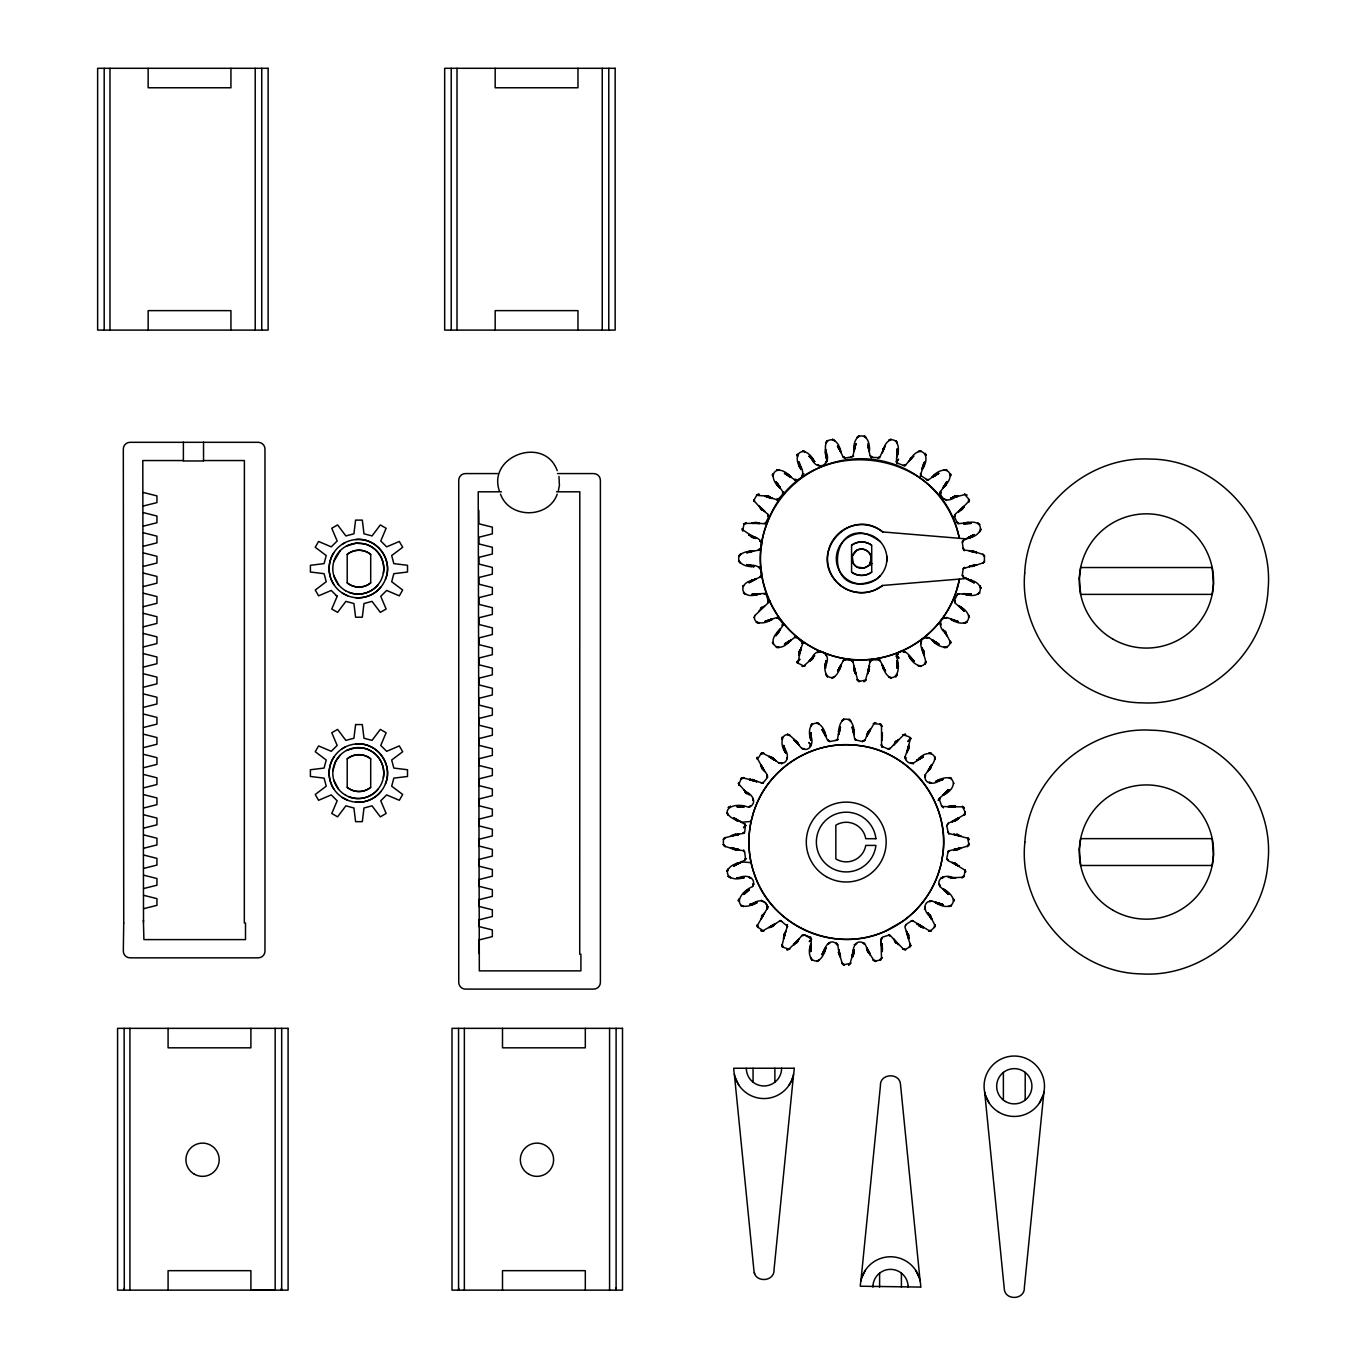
<?xml version="1.0" encoding="UTF-8"?>
<svg xmlns="http://www.w3.org/2000/svg" width="1366" height="1366" viewBox="0 0 1366 1366"><rect width="100%" height="100%" fill="white"/><g stroke="black" fill="none" stroke-linecap="round" stroke-linejoin="round"><path stroke-width="1.5" d="M797.095 661.69C798.154 666.147 797.044 660.495 797.129 662.271M794.107 944.726L802.115 935.283L804.113 934.771L811.421 938.749L810.499 951.504L810.499 946.484M910.729 739.04C909.688 734.584 910.798 740.252 910.695 738.477M753.793 499.819C754.715 504.857 753.417 497.173 753.912 501.066M753.127 799.417C753.093 801.313 752.564 795.678 753.059 799.981M954.031 900.928C953.127 895.891 954.407 903.575 953.912 899.682M768.273 515.221L768.324 516.894L767.726 514.572M786.577 759.035C788.148 754.971 786.099 760.025 786.918 758.591M867.786 443.711L869.988 455.834L871.423 457.32L879.602 457.712L884.024 448.15L882.846 450.387C888.566 432.032 902.806 439.732 897.035 456.756L897.086 449.243L896.403 461.981M810.499 732.603L810.892 740.116L810.499 732.603L810.499 737.623L810.397 735.113C814.375 741.482 810.55 752.837 801.774 748.448M825.457 665.635L825.815 660.563L825.525 668.162L825.559 663.091M882.368 735.113L882.009 740.167L882.299 732.586L882.282 737.657M772.524 474.617C772.729 478.578 772.593 470.416 772.627 475.863M896.813 452.983L896.881 449.26M935.317 926.114C935.095 922.17 935.232 930.331 935.198 924.884M825.969 736.069L822.469 729.393L825.969 736.069C821.717 716.211 804.591 720.906 810.789 740.133M825.184 654.194C828.223 657.388 824.671 654.638 826.174 653.631M825.457 451.753L825.525 449.209L825.815 456.807L825.457 451.753L825.559 454.28M882.368 948.994L882.299 951.539L882.009 943.94L882.368 948.994L882.282 946.467M925.123 776.759L925.482 775.154L925.277 777.186M782.752 624.399L782.342 625.594L782.547 623.562M810.397 948.994L810.789 943.974C804.642 960.947 819.72 968.767 824.979 950.36M810.755 732.62L810.636 736.359L810.601 732.603M767.402 907.758C767.231 910.78 766.668 905.47 768.085 906.563M896.472 462.169L898.572 459.13L896.352 461.623L896.916 462.937L904.787 465.943L911.873 457.73M925.089 907.656C925.021 906.085 926.08 908.253 924.389 909.005M940.44 492.989C940.611 489.95 941.089 495.295 939.74 494.185M782.752 493.075C782.752 494.902 781.915 492.272 783.452 491.743M897.086 449.243L897.035 456.756M745.324 825.832L744.76 824.125L741.277 822.264M759.769 540.509C762.33 544.368 759.035 539.519 760.213 540.868M947.133 858.719L948.328 860.375L947.167 859.009M962.484 575.342L963.423 576.879L962.484 575.206M797.095 455.681C798.205 451.104 796.941 457.047 797.129 455.117M910.695 945.631C911.037 943.667 909.415 950.036 910.729 945.067M811.062 744.914L809.833 746.553L811.062 744.487M825.457 463.057L826.413 461.11L825.576 462.989M881.394 939.33C882.863 935.693 881.138 940.44 881.497 938.766M896.762 655.953L897.991 654.194L896.813 655.526M886.756 561.409L886.756 556.03M802.286 642.174L802.354 643.83L802.03 641.798M810.226 937.759C812.719 941.003 809.15 937.622 810.806 936.991M897.616 462.989C895.14 459.625 898.589 463.296 897.018 463.757M881.668 745.734C880.199 742.984 883.409 747.492 881.668 747.117M905.538 758.574L905.47 756.918L905.863 759.001M841.336 664.679L837.819 671.355L841.336 664.679L839.168 669.22L840.329 667.001C834.78 685.63 820.437 677.212 826.242 660.649L825.781 665.379C832.611 651.821 815.741 645.179 811.319 659.658M772.507 642.379L772.9 643.864L772.524 642.823M935.334 758.369L934.925 756.884L935.3 757.925M751.129 821.444L741.67 822.23L735.711 819.634L737.93 820.795C715.75 812.411 732.415 800.664 748.585 807.306C757.993 803.993 752.632 793.595 745.273 791.785L747.117 793.492L738.938 784.169L740.935 779.235M881.582 740.082L881.497 726.319L879.687 724.1M753.776 617.193L753.81 617.62M954.049 783.555L954.031 783.111M924.44 462.22L920.496 475.351L927.856 480.217L938.51 473.012L932.141 477.024C943.718 463.484 958.044 472.004 944.76 486.125L946.109 483.991L940.508 491.504M825.901 664.371L826.242 660.632M920.411 473.917L920.547 473.439M793.578 1074.325L774.027 1269.714C774.659 1282.076 754.544 1283.067 753.947 1270.722L734.362 1074.308M860.904 1281.001L880.438 1085.611C879.806 1073.266 899.921 1072.259 900.518 1084.604L920.121 1281.018M1043.897 1092.237L1024.346 1287.626C1024.978 1299.988 1004.864 1300.978 1004.266 1288.633L984.681 1092.219M802.935 643.198L799.298 652.709L800.032 650.301L798.751 655.168L800.971 647.962L797.864 663.056L803.703 665.993L813.026 657.797M753.383 799.913L753.229 800.391M954.441 600.835L954.817 602.799L964.259 610.807M939.876 885.971L939.415 884.126L939.791 885.868M767.333 776.776L766.992 775.154L767.129 777.305M940.491 623.972L940.679 625.355L940.867 623.203M854.091 734.43L852.435 727.071L854.091 734.43C855.116 716.587 839.561 712.54 838.741 731.937L839.287 729.478L837.273 740.133L829.504 741.601L827.728 740.56L822.469 729.393M852.282 556.218L853.169 563.321M871.235 558.694L869.322 565.268L864.115 568M968.836 843.829L967.162 846.169L956.354 849.55M332.911 770.783L335.66 761.357L340.271 755.057M383.351 573.259C385.588 562.075 379.287 549.9 368.786 545.427A18.765 18.765 0 0 0 364.193 543.856L356.014 543.224L346.588 545.973M383.351 777.715C385.571 766.531 379.287 754.356 368.786 749.883A18.765 18.765 0 0 0 364.193 748.312L356.014 747.68L346.588 750.429M742.199 529.274L742.301 528.557C743.053 533.338 742.865 529.649 742.336 530.196M881.582 740.116L881.531 746.28L889.215 749.353L903.575 734.976L909.056 736.752L910.251 739.399L906.853 752.768L909.09 745.58L905.077 756.73M965.625 871.474L965.54 872.191C964.772 867.41 964.977 871.098 965.489 870.535M802.457 643.557L802.474 642.703M905.385 757.191L905.351 758.045M786.679 925.175C788.233 929.017 785.774 924.645 787.448 924.594M921.162 475.573C919.608 471.714 922.05 476.102 920.394 476.153M867.956 671.765L869.203 666.284L867.786 673.66L869.459 666.318L867.786 673.66M852.811 953.263L852.008 956.883L853.648 949.626L852.435 957.037L854.091 949.677L852.435 957.037M942.284 857.694C938.596 880.882 926.114 902.533 907.895 917.337M942.284 857.677C952.461 804.523 910.149 749.217 856.123 745.255M767.555 908.663C767.897 899.374 757.532 898.896 752.222 904.36L754.63 903.609L749.763 904.907L756.866 902.448L749.763 904.907M940.115 493.109L940.508 491.521M838.485 734.447L840.141 727.105M957.481 587.073L959.495 579.064M954.749 515.631C955.637 512.591 954.766 518.141 953.775 516.604M939.398 798.99C940.235 795.917 939.518 801.91 937.998 800.152M768.46 600.886C767.794 605.258 767.914 599.503 769.843 600.596M753.093 884.263C752.427 888.446 752.649 883.307 754.049 884.143M797.505 454.776L797.676 456.603M910.319 945.972L910.166 944.128M745.341 858.719C744.009 862.253 744.692 857.899 746.297 858.838M787.277 927.309L787.482 926.233L783.384 938.527M869.459 666.318L865.463 680.097L859.829 681.293M854.091 949.677L850.147 963.389L844.478 964.652M751.215 820.983C747.236 838.963 748.466 858.053 754.783 875.35M811.267 745.426L808.826 742.523L811.37 744.948M868.469 669.955L869.203 666.284M896.472 655.8L899.016 658.224C895.567 652.35 896.847 659.402 896.557 655.321M853.852 949.643L852.196 956.951C852.896 949.968 853.87 938.083 864.507 943.274M922.221 469.409C932.227 454.878 920.035 443.062 910.149 459.574M868.247 669.903L868.998 666.266M787.089 926.933L787.089 925.926M920.735 473.814L920.752 474.822M855.014 447.485L855.833 443.848L854.177 451.121M811.319 457.73C816.065 472.397 832.662 465.208 825.952 451.6C822.298 436.044 837.819 436.13 840.329 450.387L839.168 448.15L843.078 457.166L844.854 458.242L852.845 456.5L855.645 443.796L853.989 451.087C852.247 430.99 870.705 430.734 869.459 451.053M867.683 673.626L870.005 661.486L871.986 659.932M798.99 655.219L801.21 648.065M906.631 752.683L908.988 745.563L906.768 752.734M761.357 900.211L761.955 901.133M946.484 500.519L945.87 499.597M852.572 456.159L853.665 456.09M870.313 662.032L869.51 661.281L870.62 661.229M854.16 944.657L855.27 944.589M751.215 820.966L753.332 813.043M558.233 491.316L559.411 485.425L558.967 476.427M854.723 447.416L855.645 443.796M964.208 875.486L965.028 870.279L952.239 862.322M957.651 586.441L956.251 591.341M907.827 749.131L908.834 745.529M784.665 934.976L782.223 944.709L783.401 947.338M783.828 938.63L784.869 935.044M907.622 749.063L908.646 745.495M753.4 812.855L754.783 808.757M744.47 832.031L742.882 833.328L744.282 832.44M921.794 469.238L923.45 463.894M924.355 462.186L922.118 469.375L923.177 465.755M785.843 931.424L783.64 938.579L785.621 931.339M948.004 852.077L949.592 850.779L948.448 851.342M759.837 548.671L758.25 549.969L759.633 549.064M963.354 568.717L969.245 566.685A38.333 38.333 0 0 0 976.622 565.012L982.581 563.014A2.698 2.698 0 0 0 984.425 560.453L984.425 556.918A2.698 2.698 0 0 0 982.581 554.357L976.622 552.359A38.385 38.385 0 0 0 969.245 550.686L964.925 550.156A2.117 2.117 0 0 1 963.064 548.261A101.818 101.818 0 0 0 962.313 542.49A2.117 2.117 0 0 1 963.611 540.185L966.735 538.921L882.709 531.937A34.082 34.082 0 0 0 836.573 535.54A34.082 34.082 0 0 0 836.573 581.831C846.835 592.929 864.627 595.986 877.74 588.456M800.22 651.684L801.381 648.15M792.741 1077.518L792.263 1078.884M861.724 1277.808L865.344 1270.278M1043.061 1095.43L1039.441 1102.96M905.077 756.747C904.36 760.435 909.995 764.789 913.41 763.15M333.799 561.597L340.271 550.6M385.434 579.355C394.006 560.231 376.316 536.855 355.672 539.553M385.434 783.811C393.92 764.738 376.401 741.243 355.672 744.009M940.235 491.931C939.569 500.861 950.497 502.278 955.619 496.387L953.212 497.139L958.078 495.841L950.873 498.061L958.078 495.841M754.971 808.262C769.28 767.59 813.077 740.235 855.901 745.221M956.166 591.58C939.945 643.591 877.655 673.626 826.84 653.887C775.051 636.658 746.502 573.635 767.06 523.332C799.981 430.102 941.396 443.147 959.308 538.306M920.735 643.54L921.469 641.508L920.821 643.83M841.234 664.644L837.734 671.304L843.881 659.454L852.674 660.666L857.489 679.602M864.951 740.133L868.674 731.527L867.495 733.747L870.022 729.393L866.744 736.154L873.916 723.792L879.67 724.082M852.367 555.996L856.755 550.344M954.475 600.272L957.788 593.698L968.528 594.534L966.018 594.432C982.069 599.811 986.354 583.538 969.894 579.952L972.131 581.113L966.411 578.484M802.286 475.214L801.944 475.675M905.556 925.533L905.897 925.072M964.191 875.504L961.971 877.313L950.668 877.809L953.178 877.894C946.758 873.933 935.488 877.706 939.842 886.517M337.163 596.344L331.767 609.014L337.59 612.378L345.871 601.381L353.914 603.533L355.604 617.21L362.314 617.21L363.988 603.533L372.03 601.381L380.329 612.378L386.134 609.014L380.755 596.344L386.646 590.454L399.316 595.832L402.68 590.027L391.683 581.728L393.835 573.686L407.512 572.013L407.512 565.302L393.835 563.612L391.683 555.569L402.68 547.288L399.316 541.465L386.646 546.861L380.755 540.97L386.134 528.283L380.329 524.937L372.03 535.933L363.988 533.782L362.314 520.105L355.604 520.105L353.914 533.782L345.871 535.933L337.59 524.937L331.767 528.283L337.163 540.97L331.272 546.861L318.585 541.465L315.239 547.271L326.235 555.569L324.084 563.612L310.406 565.302L310.406 572.013L324.084 573.686L326.235 581.728L315.239 590.027L318.585 595.832L331.272 590.454L337.163 596.344L336.207 595.559M782.496 625.355L782.701 623.972M760.452 576.162L759.752 576.879M940.679 492.016L940.645 493.826M767.146 908.732L767.197 906.922M947.372 824.569L948.072 823.869M866.744 736.154L870.022 729.393M962.723 541.209L962.501 542.456L963.423 540.492M825.969 948.055L822.469 954.714L825.969 948.055L823.8 952.597M557.226 494.15C548.432 518.943 509.313 518.943 500.519 494.15M791.375 1081.001L789.121 1085.048M866.505 736.069L870.091 729.444M782.65 622.93L782.923 625.491L775.922 635.617L779.935 629.231L777.083 633.38L778.432 631.246C765.831 642.857 778.039 654.365 789.036 641.849M837.204 739.518L838.314 739.467M767.794 907.485L757.84 924.645L758.284 927.497M864.063 740.662C866.044 739.33 861.143 742.131 863.312 741.089M931.834 765.062C940.952 753.332 926.131 749.439 918.806 758.881L920.923 757.549L916.791 760.401L923.16 756.371L916.791 760.401M864.951 740.133L862.407 741.567M765.899 522.666C762.774 525.107 765.967 521.675 766.65 523.263M941.174 877.484C940.781 879.26 945.34 875.965 942.557 877.484M941.737 878.458L943.53 877.211M885.373 446.033L882.282 452.863M839.595 668.025L837.614 671.218L840.039 666.164M866.915 736.223L870.398 729.649L868.588 732.91M825.559 947.884L822.093 954.475C824.791 948.021 828.752 936.786 837.682 944.555M822.383 954.663L825.884 948.004L822.383 954.663L825.747 947.953L822.247 954.578L823.886 951.214M760.777 919.096L764.584 912.608M925.158 774.864L931.834 765.097L927.907 771.517M943.291 807.852L942.95 806.794M879.909 456.603L878.116 457.798L879.414 457.303M947.184 481.72L943.257 488.14M931.834 765.097L927.821 771.449M843.266 660.768L845.366 659.59L843.676 660.171M837.614 671.218L839.424 667.94M775.922 635.617L780.003 629.299L776.008 635.651M333.867 552.649C327.584 562.092 327.584 575.137 333.867 584.58M333.867 757.106C327.584 766.548 327.584 779.593 333.867 789.036M931.697 765.028L927.702 771.346M944.948 484.759L946.877 481.566L942.899 487.867L947.048 481.652L943.052 487.986M760.964 919.181L762.894 915.988M929.597 768.119L931.51 764.926L928.538 769.656M777.305 634.234L780.293 629.504L778.244 632.629M957.293 594.705L959.171 593.869L957.925 594.125M750.532 806.042L748.67 806.879L749.917 806.623M754.817 615.588C752.171 624.723 765.182 624.108 769.98 620.249L767.572 620.984L772.319 619.31L765.114 621.547L772.319 619.31M925.141 774.881C923.331 784.63 935.044 785.313 940.252 779.747M934.19 927.497L934.651 924.662L929.409 914.622M864.422 740.235L862.766 741.175M871.713 563.543L869.937 563.509L871.713 563.543L869.322 565.268M740.953 779.218L743.565 778.039L756.952 781.437M955.244 514.76L954.732 516.485M939.893 798.12L939.381 799.861M893.449 745.068L898.538 739.569M908.595 461.554L913.888 456.21M814.58 655.834L809.475 661.349M963.542 568.307L964.942 567.419A2.117 2.117 0 0 0 963.064 569.11A101.921 101.921 0 0 1 962.313 574.881A2.117 2.117 0 0 0 963.611 577.186L967.606 578.928M948.192 851.667L949.302 850.83M799.23 939.193L788.882 949.131L783.418 947.355M811.37 939.176L809.253 941.618L811.489 939.125M754.817 615.588L768.529 602.56L766.497 594.961M905.06 465.379L905.709 464.816L903.387 465.413M802.32 935.693L804.164 935.232L802.781 935.368M798.871 938.92L793.817 944.384M760.384 576.964C764.823 568.802 756.337 563.799 749.012 565.626L751.471 566.19L746.621 564.875L753.964 566.548L746.621 564.875M745.648 825.371L743.497 827.779L745.768 825.32M378.092 584.682C371.364 593.151 359.053 596.413 349.047 592.349M380.619 587.38C374.643 594.62 365.012 598.547 355.672 597.676M378.092 789.138C371.364 797.59 359.053 800.886 349.047 796.805M380.96 791.46C374.967 798.905 365.183 803.037 355.672 802.132M797.522 661.964L799.947 659.283L797.403 661.964M910.319 738.767L907.878 741.465L910.439 738.784M896.147 742.472L898.657 739.723L893.603 745.187M793.953 944.538L799.025 939.04L794.039 944.657M963.918 506.257L954.834 514.555L954.305 516.587L957.72 523.656L968.528 522.837M759.001 566.617L759.052 567.71M964.191 550.771L964.123 549.661M743.65 849.976L743.702 851.086M948.841 834.131L948.772 833.021M817.483 652.555L819.805 651.958L818.968 651.787M759.001 610.875L764.601 605.889M964.191 506.496L958.727 511.687L968.357 501.783L968.648 498.931M890.359 748.192L888.037 748.79L888.873 748.944M947.201 791.785L943.377 795.046L948.841 789.872L939.074 798.615L941.789 806.555L962.501 806.879L965.113 812.019M745.273 892.322L749.097 889.061L743.565 894.184L747.117 890.615M872.037 457.012L871.235 457.815C872.601 456.807 868.4 454.451 871.61 456.927M836.59 942.933C835.172 943.804 839.527 946.433 836.214 943.821M760.794 754.117L757.652 758.933L764.584 771.517M743.565 894.184L749.097 889.061M934.173 927.497L931.185 930.366L928.846 930.468L912.215 920.479L905.88 924.526L904.907 926.831L910.251 944.691L909.073 947.338M948.841 789.872L943.308 794.961C959.427 787.841 954.868 771.192 937.861 780.498M880.182 575.871L876.204 579.355M946.04 792.365L948.721 789.77L943.223 794.841L948.567 789.633M943.377 795.046L948.909 789.924L945.357 793.492M778.483 499.119L776.451 499.461L777.715 499.529M944.64 618.303L946.74 617.927L945.084 617.995M929.358 901.611L931.373 901.287L929.717 901.355M763.116 782.496L761.101 782.82L762.365 782.906M752.632 886.517C757.003 877.723 745.716 873.899 739.296 877.894L741.806 877.809L736.786 877.792L744.316 877.501L736.786 877.792M744.026 832.765L743.172 833.277M760.35 576.981L751.061 581.113L753.281 579.952C736.513 583.47 741.431 599.862 757.174 594.432M907.605 917.576L903.182 920.974M786.901 643.198L794.892 637.307L797.351 637.632M913.41 763.15L923.211 756.457M905.521 465.038L904.224 465.584M851.957 456.739L851.155 457.012M871.218 660.632L871.747 660.41M836.607 740.116L835.787 740.389M855.867 944.008L856.687 943.718M752.615 886.534C733.798 895.037 734.891 914.281 756.952 902.67L749.746 904.804L756.866 902.448M760.811 754.117L763.645 753.656L773.668 758.881L771.551 757.549L779.047 763.133M903.165 920.974L885.817 930.946M790.982 640.278L784.665 644.359L791.051 640.347L784.63 644.274L790.982 640.278L784.562 644.137L790.897 640.159L787.619 641.969M818.012 652.06L819.515 651.855M750.241 806.384L748.944 806.896M957.583 594.364L958.881 593.851M916.842 760.469L923.279 756.593L916.945 760.589M787.772 642.225L790.897 640.159L784.477 643.967M889.693 748.739L888.31 748.892M347.22 554.408C353.828 548.91 364.073 548.927 370.698 554.408L370.698 582.889C364.073 588.387 353.828 588.387 347.203 582.889L347.203 554.408A18.458 18.458 0 0 1 370.698 554.408M347.22 758.864C353.828 753.366 364.073 753.383 370.698 758.864L370.698 787.345C364.073 792.843 353.828 792.843 347.203 787.345L347.203 758.864A18.458 18.458 0 0 1 370.698 758.864M928.248 479.603L926.353 479.586L927.719 479.808M759.103 550.139C765.489 543.292 758.506 536.582 751.061 536.257M926.455 637.734C930.536 637.188 925.772 638.468 926.097 636.846M781.728 763.901C782.94 762.484 777.374 763.167 780.532 763.218M781.728 762.774L779.559 762.962M762.945 783.128L767.59 777.374L767.333 774.881M920.223 758.779L923.365 756.781L918.635 759.752M871.713 563.697L866.42 567.044A9.647 9.647 0 0 1 852.094 560.367A9.647 9.647 0 0 1 863.261 549.2A9.647 9.647 0 0 1 869.937 563.509M773.839 924.355L769.109 927.326L772.302 925.414M769.314 927.736L780.498 920.462L787.601 926.421M876.135 579.423C818.9 605.787 829.452 503.644 880.182 541.568M966.069 538.853L974.112 534.704M744.316 877.501C725.209 883.802 720.241 866.385 740.338 862.561L733.713 866.044L742.028 861.912M794.653 636.829L795.473 637.58M912.351 763.167L913.188 763.901M779.337 921.299L781.728 921.333L780.106 920.94M878.014 588.285L882.709 585.451L966.769 578.467M972.131 536.257L967.589 538.426L974.248 534.909L969.894 537.436M948.175 823.322L958.898 818.285L954.544 820.795M769.195 927.514L775.632 923.638L763.116 930.639L758.301 927.497M342.337 544.197L344.898 542.695M342.337 748.653L344.898 747.151M974.248 534.909L967.589 538.426M958.898 818.285L952.239 821.786L964.089 814.734L965.113 812.053M909.073 947.338L905.436 949.353L903.148 948.824L889.676 934.89L882.504 937.144L880.968 939.125L881.497 957.754L879.687 960.025M851.564 545.256C857.421 540.919 865.856 540.919 871.713 545.256L871.713 572.115C865.856 576.452 857.421 576.452 851.564 572.115L851.564 545.256A16.785 16.785 0 0 1 871.44 545.068M970.936 536.684L967.487 538.187L974.197 534.823L967.555 538.324C985.091 535.489 984.698 518.26 966.018 522.939M955.397 819.702L958.659 817.91L952.068 821.376M735.711 864.49L737.93 863.312M956.781 819.634L952.239 821.786L958.761 818.063L952.187 821.7M974.009 534.533L967.418 537.999L970.748 536.326M740.252 862.322L733.713 866.044M796.72 479.637L794.688 479.432L795.883 479.842M911.105 921.094L913.154 921.299L911.532 920.957M803.891 473.712L802.491 473.968M948.158 823.339L946.723 825.884M759.069 550.156L749.012 551.744M886.295 930.741C837.221 954.51 772.183 927.446 754.869 875.572M829.282 942.984L827.916 944.145L830.016 942.967M856.772 550.344C862.817 546.588 871.457 551.557 871.235 558.66M935.522 781.437L942.711 779.201M778.108 499.375L776.725 499.546M762.757 782.752L761.374 782.906M952.751 497.753L958.112 496.08L950.873 498.061L964.806 494.629L968.648 498.914M762.911 783.145L749.763 779.201L756.918 781.523L749.712 779.457L753.315 780.481M935.556 781.523L942.762 779.457L939.159 780.481M756.918 902.585L749.712 904.651M751.471 551.181C731.783 552.12 736.496 567.727 753.964 566.548M776.861 617.791L778.774 618.576L778.125 617.995M939.245 780.754L942.813 779.644L935.693 781.847M952.819 497.924L956.388 496.831M765.062 621.291L777.459 617.347L782.633 622.913M768.58 619.976L772.131 618.9M969.228 566.548L976.57 564.875L969.211 566.446L976.536 564.79L969.211 566.446L976.485 564.636L972.865 565.558M746.656 552.581L753.964 550.822M931.373 782.82L929.068 782.172L930.536 782.974M958.812 849.003L953.861 849.908L961.186 848.149L948.311 850.881L946.689 858.668L947.68 860.512L958.898 865.839M954.578 497.309L958.164 496.285M954.527 497.104L958.112 496.08L954.458 496.934M961.22 848.252L953.861 849.823M876.272 960.93L879.687 960.025M972.899 565.729L976.536 564.79M143.515 505.949L156.936 502.603L156.936 495.892L143.515 492.528M143.515 526.098L156.936 522.734L156.936 516.024L143.515 512.66M143.515 546.229L156.936 542.865L156.936 536.155L143.515 532.808M143.515 566.361L156.936 563.014L156.936 556.303L143.515 552.94M143.515 586.509L156.936 583.145L156.936 576.435L143.515 573.088M143.515 606.641L156.936 603.294L156.936 596.566L143.515 593.22M143.515 626.772L156.936 623.425L156.936 616.715L143.515 613.351M143.515 646.921L156.936 643.557L156.936 636.846L143.515 633.5M143.515 667.052L156.936 663.705L156.936 656.995L143.515 653.631M143.515 687.2L156.936 683.837L156.936 677.126L143.515 673.762M143.515 707.332L156.936 703.968L156.936 697.258L143.515 693.911M143.515 727.463L156.936 724.117L156.936 717.406L143.515 714.042M143.515 747.612L156.936 744.248L156.936 737.538L143.515 734.174M143.515 767.743L156.936 764.379L156.936 757.669L143.515 754.322M143.515 787.875L156.936 784.528L156.936 777.817L143.515 774.454M143.515 808.023L156.936 804.659L156.936 797.949L143.515 794.602M143.515 828.155L156.936 824.808L156.936 818.08L143.515 814.734M143.515 848.286L156.936 844.939L156.936 838.229L143.515 834.865M143.515 868.435L156.936 865.071L156.936 858.36L143.515 855.014M143.515 888.566L156.936 885.219L156.936 878.509L143.515 875.145M143.515 908.714L156.936 905.351L156.936 898.64L143.515 895.276M957.464 848.713L961.066 847.825L953.81 849.464M748.568 552.513L752.205 551.693M744.231 823.561A2.117 2.117 0 0 1 745.512 825.867A101.938 101.938 0 0 0 744.76 831.638A2.117 2.117 0 0 1 742.916 833.516L738.596 834.063A38.333 38.333 0 0 0 731.22 835.736L738.613 834.199L725.244 837.717A2.698 2.698 0 0 0 723.399 840.278L723.399 843.829A2.698 2.698 0 0 0 725.244 846.391L731.22 848.371A38.385 38.385 0 0 0 738.596 850.045L742.916 850.591A2.117 2.117 0 0 1 744.76 852.486A101.818 101.818 0 0 0 745.512 858.258A2.117 2.117 0 0 1 744.231 860.546L741.089 861.826L751.129 862.663M731.408 836.299L738.63 834.302M888.446 935.198L890.359 935.915L888.89 935.164M819.395 465.55L817.483 464.816L818.951 465.584M745.853 523.434L743.872 524.681L742.814 530.469M735.028 835.394L738.665 834.643L734.976 835.189M878.68 457.73L877.826 457.781M776.742 617.825L778.569 618.337M864.08 568L856.789 567.044L853.255 563.526M872.02 659.932L879.789 659.812L885.373 671.355M876.255 960.93L873.574 959.922L867.495 950.36M963.525 523.246L971.055 522.956M759.667 594.142L752.137 594.432L759.667 594.142L754.647 594.534M950.668 806.316L955.688 806.316L948.158 806.606L953.178 806.213M796.31 479.79L794.927 479.603M948.158 806.606L955.688 806.418L951.931 806.623M745.87 523.417L759.667 523.246M958.864 523.519L957.105 522.29L958.317 523.434M749.524 877.313C747.373 876.255 752.239 879.106 750.258 877.74M752.137 594.33L764.516 593.425L766.497 594.927M948.175 806.708L955.688 806.418M963.525 594.142L971.055 594.432L963.525 594.039M764.021 593.869L764.892 593.937M955.688 877.792L948.175 877.399M736.786 877.689L740.543 877.672M183.386 460.547L142.798 460.547L143.515 922.135M203.534 460.547L244.394 460.547L244.326 922.972L245.504 922.972L245.504 939.603L143.908 939.603L143.396 920.172M497.497 473.575L465.447 473.575A6.71 6.71 0 0 0 458.737 480.303L458.737 982.308A6.71 6.71 0 0 0 465.447 989.104L593.681 989.104A6.71 6.71 0 0 0 600.391 982.393L600.391 480.388A6.71 6.71 0 0 0 593.681 473.575L557.499 473.575M501.493 491.811L478.22 491.811L479.329 970.867L580.909 970.867L580.909 954.236L579.73 954.236L579.799 491.811L556.525 491.811M478.8 510.372L478.92 523.81L492.341 527.156L492.341 533.867L478.92 537.231L478.92 543.941L492.341 547.288L492.341 554.015L478.92 557.362L478.92 564.073L492.341 567.436L492.341 574.147L478.92 577.511L478.92 584.221L492.341 587.568L492.341 594.278L478.92 597.642L478.92 604.353L492.341 607.716L492.341 614.427L478.92 617.774L478.92 624.484L492.341 627.848L492.341 634.558L478.92 637.922L478.92 644.632L492.341 647.979L492.341 654.69L478.92 658.053L478.92 664.764L492.341 668.128L492.341 674.838L478.92 678.185L478.92 684.895L492.341 688.259L492.341 694.97L478.92 698.333L478.92 705.044L492.341 708.391L492.341 715.118L478.92 718.465L478.92 725.175L492.341 728.539L492.341 735.25L478.92 738.596L478.92 745.324L492.341 748.67L492.341 755.381L478.92 758.745L478.92 765.455L492.341 768.802L492.341 775.529L478.92 778.876L478.92 785.587L492.341 788.95L492.341 795.661L478.92 799.025L478.92 805.735L492.341 809.082L492.341 815.792L478.92 819.156L478.92 825.867L492.341 829.23L492.341 835.941L478.92 839.287L478.92 845.998L492.341 849.362L492.341 856.072L478.92 859.436L478.92 866.146L492.341 869.493L492.341 876.204L478.92 879.567L478.92 886.278L492.341 889.642L492.341 896.352L478.92 899.699L478.92 906.409L492.341 909.773L492.341 916.484L478.92 919.847L478.92 926.558L492.341 929.905L492.341 936.615L478.92 939.979L478.8 953.4M752.137 522.956L765.233 523.759L768.87 516.638L768.392 514.606L760.623 508.408L762.484 510.133L754.561 501.407L754.288 499.529L756.679 495.38L765.062 495.926L777.561 500.007L782.906 494.082L782.974 491.982L775.922 481.771M951.931 877.672L955.688 877.689M971.038 594.176L963.559 593.886M740.543 806.623L736.803 806.572L744.316 806.606L736.786 806.316L744.299 806.708M752.171 523.4L759.65 523.332M911.515 763.15L910.746 762.774L911.942 763.218M844.939 457.798L843.266 456.603L844.12 457.559M862.902 942.95L864.558 944.145L863.329 943.018M878.253 659.573L879.909 660.768L879.072 659.812M829.589 741.175L827.916 739.962L829.145 741.089M968.836 843.812L967.64 838.178L948.465 833.345L946.723 825.901M748.961 877.211L750.6 878.184M862.373 741.567L854.843 739.672L852.435 727.071M796.31 637.58L796.72 637.734M844.461 964.652L842.139 962.979L838.741 952.17L839.287 954.629L837.7 944.572M859.812 681.293L857.489 679.602M733.662 849.003L738.613 849.908L731.339 848.013L738.647 849.669L731.288 848.149L736.12 849.55M971.704 551.181L976.57 552.496L969.228 550.822L974.163 551.744M738.63 849.823L731.288 848.149M904.651 651.855L903.387 651.958L903.677 650.865L903.387 651.958L905.521 652.35M803.174 748.892L804.454 748.79L802.303 748.397M969.228 550.822L976.536 552.581M911.907 763.218L910.985 762.945M953.861 834.199L961.066 836.299M746.656 564.79L753.981 566.446M953.861 834.302L961.135 836.094M738.647 849.669L731.339 848.013M795.166 480.166C804.625 479.842 804.284 470.177 799.298 464.662L800.032 467.07L798.751 462.22L800.971 469.409L798.751 462.22M971.021 551.488L976.485 552.735M748.568 564.858L752.205 565.695M750.293 565.729L746.69 564.636L752.171 565.883M738.665 849.464L731.408 847.825L735.028 848.713M953.212 620.249L958.078 621.547L950.873 619.31C967.913 630.324 976.707 614.905 958.727 605.701L964.191 610.875M765.114 495.841L772.319 498.061L765.097 495.926M931.561 900.894L942.711 904.907L937.759 903.882M746.69 564.636L750.327 565.558M954.424 620.557L950.907 619.225L958.078 621.547L946.911 617.534M942.711 904.907L935.522 902.67C952.631 913.564 961.237 898.521 943.377 889.061L948.909 894.184L945.357 890.615M765.028 496.285L772.131 498.488L766.804 496.831M753.247 780.686L749.678 779.644L756.781 781.847M955.619 620.984L950.873 619.31M940.252 904.36L935.522 902.67L942.762 904.651L935.608 902.448M851.564 660.444L852.862 662.032L852.299 660.905M856.26 740.287L854.962 738.699L855.85 740.099M946.894 617.517C936.922 618.371 939.501 629.675 946.109 633.38L944.76 631.246L949.985 641.252M931.544 900.894C921.691 901.594 924.201 913.069 930.758 916.74M795.132 480.149L786.901 474.173M804.625 934.942L809.987 937.161M945.067 499.375L944.606 499.034M762.774 901.372L763.406 901.936M974.197 582.548L967.487 579.184L970.748 581.045M740.338 821.564L733.713 818.063M347.562 595.747L342.337 593.049M347.562 800.203L342.337 797.505M753.281 537.436L748.927 534.909L755.603 538.426L742.643 529.837M844.495 457.712L843.403 456.859M878.697 659.658L879.789 660.529M755.603 538.426L748.995 534.823M974.112 582.667L967.589 578.945L974.248 582.462M970.85 580.857L967.487 579.184L974.009 582.838M934.156 641.849C937.725 646.972 950.292 650.677 950.002 641.286M882.641 746.553L881.394 744.76M955.346 864.49L958.659 866.215M958.761 866.044L952.136 862.561L958.847 865.907M740.406 821.376L733.832 817.91L737.094 819.702M928.778 637.615L938.51 644.359L932.141 640.347M920.923 926.575L916.842 923.638L923.211 927.651L918.806 925.226M784.665 473.012L791.051 477.024L784.665 473.012L789.036 475.522M923.16 927.736L916.791 923.723M938.562 644.274L932.193 640.278L936.291 643.198M919.967 925.738L923.211 927.651M920.052 925.585L923.279 927.514M882.709 531.937C850.745 505.83 808.057 552.103 836.573 581.831A34.082 34.082 0 0 0 882.709 585.451M772.302 758.711L769.109 756.781L773.839 759.752M920.172 925.414L923.365 927.326L918.635 924.355M790.982 477.11L784.562 473.234L790.982 477.11C777.117 461.81 765.319 474.89 779.935 488.14M784.477 473.404L790.777 477.383L787.653 475.334M928.76 637.598C913.342 637.29 924.884 653.819 925.602 661.315M779.064 763.15C788.728 765.097 789.428 753.195 783.93 748.039L784.682 750.446L783.384 745.58L785.621 752.768L783.384 745.58M851.786 572.269L851.838 572.303A16.785 16.785 0 0 0 871.713 572.115M939.842 886.517L948.909 894.184M797.385 637.649L802.935 643.181M942.216 806.367L941.874 805.923M764.601 511.482L759.12 506.393M749.251 794.841L743.753 789.77M943.377 889.061L947.201 892.322M851.974 660.649L852.811 661.759M744.846 824.227L745.273 824.979M955.244 602.611L954.868 600.477L954.902 602.15M908.595 655.834L913.717 661.349L908.595 655.834L911.873 659.658L910.149 657.797C912.368 663.586 923.416 670.552 925.602 661.349M794.022 739.45C783.094 726.388 778.074 743.77 785.621 752.768M746.587 792.212L749.371 794.688M945.818 891.964L948.567 894.474L943.103 889.42M964.072 610.978L958.573 605.889L963.918 611.114M794.107 739.382L799.23 744.914M799.025 745.068L793.953 739.569L801.774 748.431M809.475 456.022L814.58 461.554L809.475 456.022L813.026 459.574M913.717 661.349C910.268 655.475 901.44 644.581 896.352 656.312C903.626 675.316 889.249 688.686 881.958 664.644M913.786 661.281L908.68 655.765M794.039 739.467L799.144 744.982M796.395 742.404L793.817 739.723L798.871 745.187M963.781 549.371L963.269 548.244L963.798 549.388M893.449 939.04L898.367 944.726L893.603 938.92M814.58 461.554C805.069 443.421 790.265 452.607 800.971 469.409L798.837 462.186L801.21 469.306M836.948 944.265L837.46 945.135M760.555 765.131L767.333 774.881M940.269 494.68L943.786 499.273M765.216 903.011L767.572 906.068M759.65 568.324L759.872 568.837M948.192 832.423L947.902 831.604M744.299 851.684L744.521 852.213M943.052 629.385L947.048 635.719M777.134 483.24L780.123 487.986L776.008 481.72M764.653 771.449L760.64 765.097M338.512 584.682L333.799 575.632M338.512 789.138L333.799 780.088M927.821 912.659L931.834 919.028M780.003 488.089L777.903 484.964L780.123 487.986M989.121 1102.96L985.501 1095.412M915.681 1270.278L919.284 1277.825M738.801 1085.048L735.181 1077.501M929.512 916.04L931.51 919.181L928.538 914.452M777.305 483.137L780.293 487.867L778.313 484.708M763.935 769.656L760.964 764.926L762.894 768.119M840.227 451.139L837.614 446.17L841.336 452.692L837.819 446.033L841.336 452.692M944.948 632.629L946.877 635.805M868.674 952.597L866.505 948.055L870.022 954.714L864.968 943.991M839.697 449.294L837.819 446.033L841.234 452.727M870.022 954.714L866.59 948.004M822.383 729.444L825.747 736.154M837.614 446.17L839.424 449.431M837.443 446.272L839.236 449.534M823.886 732.91L822.093 729.649L825.559 736.223M868.588 951.214L870.398 954.475L866.915 947.884M810.806 938.374L811.08 939.347M882.282 664.508L885.458 671.304L882.095 664.593M557.226 470.672C544.573 435.156 486.757 455.834 499.512 491.316M897.018 462.357L896.762 461.401M826.157 655.014L826.43 655.97M964.874 870.21L965.181 870.893M922.221 647.962L924.355 655.185M906.853 931.339L909.09 938.527L906.631 931.424M754.339 1272.651L754.664 1273.59M923.177 651.616L921.982 648.065L923.45 653.477M907.536 935.078L908.646 938.63L906.443 931.51M799.178 462.118L801.381 469.238L800.305 465.669M785.843 752.683L783.64 745.529L784.665 749.131M855.645 673.592L853.733 666.318L855.492 673.626L853.989 666.284L855.645 673.592L854.723 669.955M840.278 956.951L838.622 949.643M783.828 745.495L784.869 749.063M907.827 934.976L908.834 938.579M854.928 669.903L855.833 673.523M852.008 727.224L854.006 734.447M867.956 445.623L869.357 451.07M954.595 517.014L954.441 516.536M753.229 883.734L753.383 884.195M868.247 447.467L868.998 451.121M868.469 447.416L869.203 451.087M826.976 461.076L825.747 451.753L826.976 461.076L825.781 452.009L826.976 461.076L825.849 454.263M880.848 939.671L882.077 948.994L880.848 939.671L882.06 948.738L881.719 943.974L881.992 946.484M896.95 660.632L897.325 668.145L897.035 660.615M872.891 1286.977L872.891 1287.079A17.621 17.621 0 0 1 890.512 1269.355A17.621 17.621 0 0 1 908.134 1286.977L908.117 1286.311M781.574 1068.246L781.591 1068.349A17.621 17.621 0 0 1 763.97 1085.97A17.621 17.621 0 0 1 746.348 1068.349L746.348 1069.015M810.755 951.504L810.789 943.974L810.499 951.504M896.813 664.388L896.881 668.111M1025.2 1072.412L1025.2 1100.091M1003.378 1072.412L1003.378 1100.091M901.406 1273.146L901.406 1287.079M879.602 1273.146L879.602 1287.079M774.881 1068.246L774.881 1082.179M753.059 1068.246L753.059 1082.179M616.1 1028.342L616.1 1290.136M615.793 1288.172L615.793 1290.136M609.577 1028.342L609.577 1290.136M608.775 68.3L608.775 330.094M602.252 68.3L602.252 330.094M585.314 1028.359L585.314 1047.824L502.5 1047.824L502.5 1028.359M585.314 1290.136L585.314 1270.67L502.5 1270.67L502.5 1290.136M577.972 68.3L577.972 87.766L495.175 87.766L495.175 68.3M577.972 330.094L577.972 310.628L495.175 310.628L495.175 330.094M464.355 1028.342L464.355 1290.136M458.703 1288.172L458.703 1290.136M458.549 1028.342L458.549 1290.136M457.012 68.3L457.012 330.094M451.224 68.3L451.224 330.094M281.686 1028.342L281.686 1290.136M281.379 1288.172L281.379 1290.136M275.164 1028.342L275.164 1290.136L250.9 1290.136L250.9 1270.67L168.086 1270.67L168.086 1290.136M261.743 68.3L261.743 330.094M255.22 68.3L255.22 330.094M250.9 1028.359L250.9 1047.824L168.086 1047.824L168.086 1028.359M230.939 68.3L230.939 87.766L148.143 87.766L148.143 68.3M230.939 330.094L230.939 310.628L148.143 310.628L148.143 330.094M203.534 442.174L203.534 460.974L183.386 460.974L183.386 442.174M129.924 1028.342L129.924 1290.136M124.289 1288.172L124.289 1290.136L124.135 1028.342M109.98 68.3L109.98 330.094M104.192 68.3L104.192 330.094M959.256 580.533A100.572 100.572 0 0 1 804.625 642.583A100.572 100.572 0 0 1 804.625 475.966A100.572 100.572 0 0 1 959.256 538.016M792.536 1078.901A24.281 17.007 -52.8 0 1 791.631 1081.052M370.698 787.345A18.458 18.458 0 0 1 347.203 787.345M370.698 582.889A18.458 18.458 0 0 1 347.203 582.889M123.725 922.972L123.316 951.026A6.71 6.71 0 0 0 130.043 957.839L258.259 957.839A6.71 6.71 0 0 0 264.97 951.129L264.97 449.124A6.71 6.71 0 0 0 258.259 442.311L130.043 442.311A6.71 6.71 0 0 0 123.316 449.021L123.725 922.972M781.745 944.982L782.616 947.287L781.745 944.982M926.08 455.39L925.209 453.461L926.08 455.39M1079.345 578.33L1080.643 594.381L1212.188 594.381L1213.486 583.589L1212.188 567.539L1080.643 567.539L1079.345 578.33M1079.345 849.43L1080.643 865.481L1212.188 865.481L1213.486 854.689L1212.188 838.639L1080.643 838.639L1079.345 849.43M810.123 947.731L810.106 948.994L810.192 946.467L810.123 947.731M897.735 451.753L897.633 454.28L897.735 451.753M757.157 925.499C757.464 929.717 757.327 922.75 757.157 925.499M950.685 474.89C950.548 478.732 950.36 470.997 950.685 474.89M1024.722 572.935C1018.626 639.493 1076.015 702.619 1142.847 702.858C1206.332 706.171 1265.377 652.487 1268.109 588.968C1274.222 522.427 1216.816 459.3 1149.984 459.061C1086.516 455.749 1027.454 509.433 1024.722 572.935M882.06 735.369L881.719 740.133L882.06 735.369M772.849 641.832L772.849 641.832M935.01 758.198L934.771 759.513L935.01 758.198M969.416 500.093L968.682 502.073L969.416 500.093M738.425 900.296C738.05 903.148 739.569 895.84 738.425 900.296M1024.859 842.276C1017.79 908.732 1074.257 972.694 1141.071 973.89C1204.505 978.124 1264.335 925.311 1267.972 861.844C1275.059 795.388 1218.574 731.425 1151.76 730.229C1088.343 725.995 1028.513 778.808 1024.859 842.276M726.866 871.115L728.146 869.015L726.866 871.115M980.993 529.274L979.695 531.716L980.993 529.274M738.443 783.094L739.143 785.433L738.443 783.094M969.416 617.295L968.682 615.298L969.416 617.295M757.174 757.891C757.191 762.126 757.549 755.176 757.174 757.891M950.685 642.481C950.275 646.306 950.634 638.571 950.685 642.481M781.779 738.408C781.198 741.209 783.23 734.037 781.779 738.408M926.08 661.981L925.209 663.91L926.08 661.981M355.604 724.561L353.914 738.238L345.871 740.389L337.59 729.393L331.767 732.739L337.163 745.426L331.272 751.317L318.585 745.921L315.239 751.727L326.235 760.025L324.084 768.068L310.406 769.758L310.406 776.469L324.084 778.142L326.235 786.184L315.239 794.483L318.585 800.288L331.272 794.91L337.163 800.8L331.767 813.47L337.59 816.834L345.871 805.838L353.914 807.989L355.604 821.666L362.314 821.666L363.988 807.989L372.03 805.838L380.329 816.834L386.134 813.47L380.755 800.8L386.646 794.91L399.316 800.288L402.68 794.483L391.683 786.184L393.835 778.142L407.512 776.469L407.512 769.758L393.835 768.068L391.683 760.025L402.68 751.744L399.316 745.921L386.646 751.317L380.755 745.426L386.134 732.739L380.329 729.393L372.03 740.389L363.988 738.238L362.314 724.561L355.604 724.561M825.952 442.567L827.369 440.586L825.952 442.567M810.584 725.944L812.019 723.946L810.584 725.944M897.291 674.445L895.823 676.802L897.291 674.445M881.924 957.805L880.455 960.161L881.924 957.805M839.202 730.742L838.622 734.464L840.278 727.156L839.202 730.742M854.433 447.348L853.835 451.07L855.492 443.745L853.733 451.053L855.406 443.711L854.433 447.348M869.357 666.301L868.759 670.023L869.357 666.301M854.006 949.677L852.196 956.951L854.006 949.677M839.578 730.844L838.826 734.481L840.466 727.224L839.578 730.844M838.707 730.639L838.451 731.886L839.014 729.41L838.707 730.639M854.057 447.28L853.801 448.509L854.365 446.033L854.057 447.28M869.391 668.862L868.827 671.338L869.391 668.862M854.023 952.222L853.46 954.697L854.023 952.222M784.494 934.925L783.64 938.579L784.494 934.925M799.366 651.411L799.008 652.624L799.759 650.199L799.366 651.411M784.016 934.788L783.657 936L784.408 933.576L784.016 934.788M924.184 464.747L923.433 467.172L924.184 464.747M908.817 748.107L908.066 750.532L908.817 748.107M738.767 555.86L740.543 554.169L738.767 555.86M723.417 839.219L725.192 837.546L723.417 839.219M984.527 561.17L982.649 563.202L984.527 561.17M969.177 844.547L967.282 846.579L969.177 844.547M857.216 437.308L859.112 435.754L857.216 437.308M841.866 720.667L843.744 719.114L841.866 720.667M866.112 679.739L864.08 681.634L866.112 679.739M850.762 963.098L848.73 964.994L850.762 963.098M883.153 449.124L882.59 450.251L883.768 448.014L883.153 449.124M840.602 667.12L839.424 669.374L840.602 667.12M867.803 732.483L867.222 733.627L868.417 731.373L867.803 732.483M825.252 950.497L824.057 952.734L825.252 950.497M777.493 632.151L776.827 633.226L778.176 631.092L777.493 632.151M946.365 484.145L944.999 486.296L946.365 484.145M762.126 915.51L761.477 916.603L762.826 914.452L762.126 915.51M930.997 767.504L929.648 769.656L930.997 767.504M965.301 814.034L964.328 815.092L965.301 814.034M742.728 586.407L743.497 585.655L742.728 586.407M743.685 524.168L745.836 522.99L743.685 524.168M728.334 807.528L730.486 806.367L728.334 807.528M979.695 592.912L977.356 594.381L979.695 592.912M964.345 876.272L961.988 877.74L964.345 876.272M780.123 629.385L778.057 632.509L780.123 629.385M888.771 440.313L891.008 439.289L888.771 440.313M834.626 676.785L832.184 678.082L834.626 676.785M873.42 723.673L875.657 722.665L873.42 723.673M819.276 960.144L816.817 961.442L819.276 960.144M814.392 655.68L809.406 661.281L814.512 655.765M910.78 458.43L909.927 459.386L911.651 457.525L910.78 458.43M813.248 658.002L811.524 659.863L813.248 658.002M895.43 741.806L894.576 742.745L896.301 740.884L895.43 741.806M797.898 941.362L796.173 943.223L797.898 941.362M811.694 658.275L809.167 661.024L814.221 655.56L811.694 658.275M746.331 891.605L743.753 894.354L749.251 889.266L743.65 894.252L749.251 889.266L746.331 891.605M964.259 506.564L958.727 511.687L964.259 506.564M746.587 891.896L743.907 894.474L749.371 889.42L746.587 891.896M761.34 607.87L760.418 608.758L762.279 607.033L761.34 607.87M962.757 508.63L960.896 510.355L962.757 508.63M745.99 891.247L745.068 892.118L746.929 890.393L745.99 891.247M947.406 791.99L945.545 793.714L947.406 791.99M756.644 494.816L759.018 494.253L756.644 494.816M741.277 778.193L743.667 777.613L741.277 778.193M966.821 622.315L964.174 623.118L966.821 622.315M951.47 905.675L948.807 906.495L951.47 905.675M918.498 451.378L920.906 450.985L918.498 451.378M804.984 665.771L802.286 666.403L804.984 665.771M789.616 949.148L786.918 949.763L789.616 949.148M903.131 734.737L905.556 734.345L903.131 734.737M935.317 475.009L932.295 477.229L938.63 473.234L932.193 477.11L938.562 473.097L935.249 474.89M935.522 475.334L932.415 477.383L938.715 473.404L935.522 475.334M935.044 474.583L933.985 475.283L936.137 473.917L935.044 474.583M789.189 642.105L787.055 643.454L789.189 642.105M919.694 757.942L918.635 758.642L920.786 757.293L919.694 757.942M773.839 925.465L771.688 926.814L773.839 925.465M752.256 580.687L749.063 582.667L755.688 579.184L748.995 582.548L755.603 578.945L748.927 582.462L755.637 579.047L752.256 580.687M752.017 580.26L750.907 580.857L753.161 579.679L752.017 580.26M972.268 536.514L970.031 537.692L972.268 536.514M736.667 863.619L735.557 864.234L737.794 863.039L736.667 863.619M956.917 819.89L954.68 821.068L956.917 819.89M776.742 469.836L779.183 469.904L776.742 469.836M946.758 647.382L943.991 647.484L946.758 647.382M761.391 753.195L763.833 753.264L761.391 753.195M931.407 930.741L928.641 930.844L931.407 930.741M944.333 469.75L946.758 470.006L944.333 469.75M779.183 647.484L776.417 647.382L779.183 647.484M928.965 753.127L931.407 753.366L928.965 753.127M763.833 930.844L761.067 930.741L763.833 930.844M772.217 619.071L765.097 621.445L772.268 619.225M756.781 902.26L749.678 904.463L756.781 902.26M954.322 496.456L953.109 496.848L955.534 496.097L954.322 496.456M770.082 620.523L767.658 621.274L770.082 620.523M938.954 779.832L937.759 780.225L940.184 779.474L938.954 779.832M754.715 903.882L752.29 904.633L754.715 903.882M750.293 551.642L746.69 552.735L750.327 551.813M961.135 848.013L953.827 849.669L961.135 848.013M750.173 551.164L748.944 551.454L751.42 550.891L750.173 551.164M974.248 565.917L971.772 566.48L974.248 565.917M734.823 834.524L733.593 834.831L736.069 834.267L734.823 834.524M958.881 849.276L956.405 849.84L958.881 849.276M802.627 450.9L804.984 451.6L802.627 450.9M905.556 949.763L902.858 949.148L905.556 949.763M920.906 666.403L918.208 665.771L920.906 666.403M787.277 734.276L789.616 734.959L787.277 734.276M964.533 494.202L966.821 495.073L964.533 494.202M759.018 623.118L756.371 622.315L759.018 623.118M949.165 777.561L951.47 778.432L949.165 777.561M743.667 906.495L741.021 905.675L743.667 906.495M967.282 523.076L963.559 523.485L971.038 523.195L963.525 523.332L971.038 523.195L967.282 523.076M759.633 593.886L752.154 594.176L759.598 593.681M967.299 523.468L963.576 523.69L971.021 523.4L967.299 523.468M967.265 522.58L966.001 522.649L968.528 522.546L967.265 522.58M757.191 594.722L754.647 594.825L757.191 594.722M951.914 805.94L950.651 806.008L953.178 805.923L951.914 805.94M741.84 878.099L739.296 878.201L741.84 878.099M740.56 806.316L736.786 806.418L740.543 806.452M268.129 68.3L97.635 68.3L97.635 330.094L268.129 330.094L268.129 68.3M615.161 68.3L444.667 68.3L444.667 330.094L615.161 330.094L615.161 68.3M875.913 838.707L865.754 838.707A19.807 19.807 0 0 0 835.838 825.201L835.838 858.907A19.807 19.807 0 0 0 865.754 845.417L875.913 845.417A29.864 29.864 0 0 1 830.34 867.342A29.864 29.864 0 0 1 830.34 816.766A29.864 29.864 0 0 1 875.913 838.707M288.089 1028.342L117.578 1028.342L117.578 1290.136L288.089 1290.136L288.089 1028.342M622.503 1028.342L451.992 1028.342L451.992 1290.136L622.503 1290.136L622.503 1028.342M794.158 1068.246L733.764 1068.246L733.781 1069.356A30.206 30.206 0 0 0 764.089 1098.554A30.206 30.206 0 0 0 794.158 1069.1L794.158 1068.246M920.701 1287.079L860.307 1286.226A30.206 30.206 0 0 1 890.376 1256.771A30.206 30.206 0 0 1 920.701 1285.969L920.701 1287.079M755.91 523.076L752.137 523.041L759.633 523.485L755.91 523.076M971.021 593.971L963.576 593.681L971.021 593.971M755.927 522.58L754.647 522.546L757.191 522.649L755.927 522.58M968.528 594.825L966.001 594.722L968.528 594.825M740.56 805.94L739.296 805.923L741.84 806.008L740.56 805.94M953.178 878.201L950.651 878.099L953.178 878.201M832.543 439.306L834.626 440.586L832.543 439.306M891.008 678.082L888.566 676.785L891.008 678.082M817.175 722.682L819.276 723.963L817.175 722.682M875.657 961.442L873.198 960.144L875.657 961.442M977.715 523.041L979.695 524.476L977.715 523.041M730.486 877.74L728.129 876.272L730.486 877.74M745.836 594.381L743.48 592.912L745.836 594.381M962.347 806.401L964.345 807.835L962.347 806.401M973.002 551.164L971.772 550.891L974.248 551.454L973.002 551.164M751.42 566.48L748.944 565.917L751.42 566.48M957.651 834.524L956.405 834.267L958.881 834.831L957.651 834.524M736.069 849.84L733.593 849.276L736.069 849.84M768.716 496.934L765.062 496.08L772.217 498.3L768.716 496.934M942.813 904.463L935.693 902.26L942.813 904.463M768.87 496.456L767.658 496.097L770.082 496.848L768.87 496.456M955.534 621.274L953.109 620.523L955.534 621.274M753.52 779.832L752.29 779.474L754.715 780.225L753.52 779.832M864.422 435.856L866.112 437.632L864.422 435.856M859.112 681.634L857.08 679.739L859.112 681.634M849.071 719.233L850.762 721.009L849.071 719.233M843.744 964.994L841.729 963.098L843.744 964.994M982.974 554.306L984.527 556.201L982.974 554.306M725.192 846.579L723.297 844.547L725.192 846.579M740.543 563.202L738.647 561.17L740.543 563.202M967.623 837.682L969.177 839.561L967.623 837.682M755.688 538.187L749.063 534.704L755.688 538.187M971.158 580.26L970.031 579.679L972.268 580.857L971.158 580.26M753.161 537.692L750.907 536.514L753.161 537.692M955.807 863.619L954.68 863.039L956.917 864.234L955.807 863.619M737.794 821.068L735.557 819.89L737.794 821.068M752.478 536.257L749.183 534.533L755.774 537.999L752.478 536.257M938.63 644.137L932.295 640.159L938.63 644.137M772.507 758.369L769.195 756.593L775.529 760.589L769.28 756.457L775.683 760.401L769.314 756.371L775.632 760.469L772.507 758.369M938.715 643.967L932.415 639.988L938.715 643.967M788.131 474.583L787.055 473.917L789.189 475.283L788.131 474.583M936.137 643.454L933.985 642.105L936.137 643.454M772.78 757.942L771.688 757.293L773.839 758.642L772.78 757.942M920.786 926.814L918.635 925.465L920.786 926.814M896.113 440.774L897.291 442.925L896.113 440.774M827.369 676.802L825.901 674.445L827.369 676.802M880.763 724.151L881.924 726.302L880.763 724.151M812.019 960.161L810.55 957.805L812.019 960.161M728.146 815.092L726.849 812.633L728.146 815.092M979.968 585.877L980.993 588.097L979.968 585.877M946.16 891.605L943.223 889.266L948.721 894.354L943.308 889.146L948.841 894.252L946.16 891.605M961.852 607.87L960.896 607.033L962.757 608.758L961.852 607.87M762.279 510.355L760.418 508.63L762.279 510.355M946.484 891.247L945.545 890.393L947.406 892.118L946.484 891.247M746.929 793.714L745.068 791.99L746.929 793.714M762.006 508.784L759.257 506.257L764.721 511.328L762.006 508.784M812.036 458.771L809.304 456.21L814.512 461.606L809.406 456.09L814.392 461.708L812.036 458.771M913.888 661.161L908.8 655.68L913.888 661.161M811.745 459.044L809.167 456.364L814.221 461.828L811.745 459.044M812.411 458.43L811.524 457.525L813.248 459.386L812.411 458.43M911.651 659.863L909.927 658.002L911.651 659.863M797.044 741.806L796.173 740.884L797.898 742.745L797.044 741.806M896.301 943.223L894.576 941.362L896.301 943.223M929.922 915.783L927.702 912.761L931.697 919.096L929.922 915.783M945.699 632.151L944.999 631.092L946.365 633.226L945.699 632.151M778.176 486.296L776.827 484.145L778.176 486.296M930.348 915.51L929.648 914.452L930.997 916.603L930.348 915.51M762.826 769.656L761.477 767.504L762.826 769.656M870.227 954.578L866.744 947.953L870.227 954.578M840.022 449.124L839.424 448.014L840.602 450.251L840.022 449.124M883.768 669.374L882.59 667.12L883.768 669.374M824.671 732.483L824.057 731.373L825.252 733.627L824.671 732.483M868.417 952.734L867.222 950.497L868.417 952.734M923.348 651.565L921.982 648.065L923.348 651.565M923.826 651.411L923.433 650.199L924.184 652.624L923.826 651.411M799.759 467.172L799.008 464.747L799.759 467.172M908.475 934.788L908.066 933.576L908.817 936L908.475 934.788M784.408 750.532L783.657 748.107L784.408 750.532M840.466 956.883L838.826 949.626L840.466 956.883M869.118 447.28L868.827 446.033L869.391 448.509L869.118 447.28M854.365 671.338L853.801 668.862L854.365 671.338M853.767 730.639L853.46 729.41L854.023 731.886L853.767 730.639M839.014 954.697L838.451 952.222L839.014 954.697M897.701 664.354L897.633 663.091L897.735 665.635L897.701 664.354M810.192 737.657L810.106 735.113L810.192 737.657M1112.863 910.183A67.122 67.122 0 0 0 1213.537 852.06A67.122 67.122 0 0 0 1112.863 793.919A67.122 67.122 0 0 0 1112.863 910.183M1112.863 639.083A67.122 67.122 0 0 0 1213.537 580.96A67.122 67.122 0 0 0 1112.863 522.819A67.122 67.122 0 0 0 1112.863 639.083M848.952 580.618A25.288 25.288 0 0 0 886.893 558.711A25.288 25.288 0 0 0 848.952 536.821A25.288 25.288 0 0 0 848.952 580.618M797.573 926.353A97.328 97.328 0 0 0 943.565 842.054A97.328 97.328 0 0 0 797.573 757.771A97.328 97.328 0 0 0 797.573 926.353M826.276 876.648A39.938 39.938 0 0 0 886.175 842.054A39.938 39.938 0 0 0 826.276 807.46A39.938 39.938 0 0 0 826.276 876.648M998.546 1112.026A30.206 30.206 0 0 0 1044.478 1087.012A30.206 30.206 0 0 0 999.827 1059.726A30.206 30.206 0 0 0 998.546 1112.026M1005.478 1101.508A17.621 17.621 0 0 0 1031.911 1086.26A17.621 17.621 0 0 0 1005.478 1070.995A17.621 17.621 0 0 0 1005.478 1101.508M194.245 1174.128A16.614 16.614 0 0 0 219.175 1159.734A16.614 16.614 0 0 0 194.245 1145.34A16.614 16.614 0 0 0 194.245 1174.128M528.659 1174.128A16.614 16.614 0 0 0 553.589 1159.734A16.614 16.614 0 0 0 528.659 1145.34A16.614 16.614 0 0 0 528.659 1174.128M343.703 798.342A29.181 29.181 0 0 0 387.483 773.071A29.181 29.181 0 0 0 343.703 747.8A29.181 29.181 0 0 0 343.703 798.342M345.547 795.149A25.493 25.493 0 0 0 383.778 773.071A25.493 25.493 0 0 0 345.547 750.993A25.493 25.493 0 0 0 345.547 795.149M345.547 590.693A25.493 25.493 0 0 0 383.778 568.615A25.493 25.493 0 0 0 345.547 546.537A25.493 25.493 0 0 0 345.547 590.693M343.703 593.886A29.181 29.181 0 0 0 387.483 568.615A29.181 29.181 0 0 0 343.703 543.344A29.181 29.181 0 0 0 343.703 593.886"/></g></svg>
